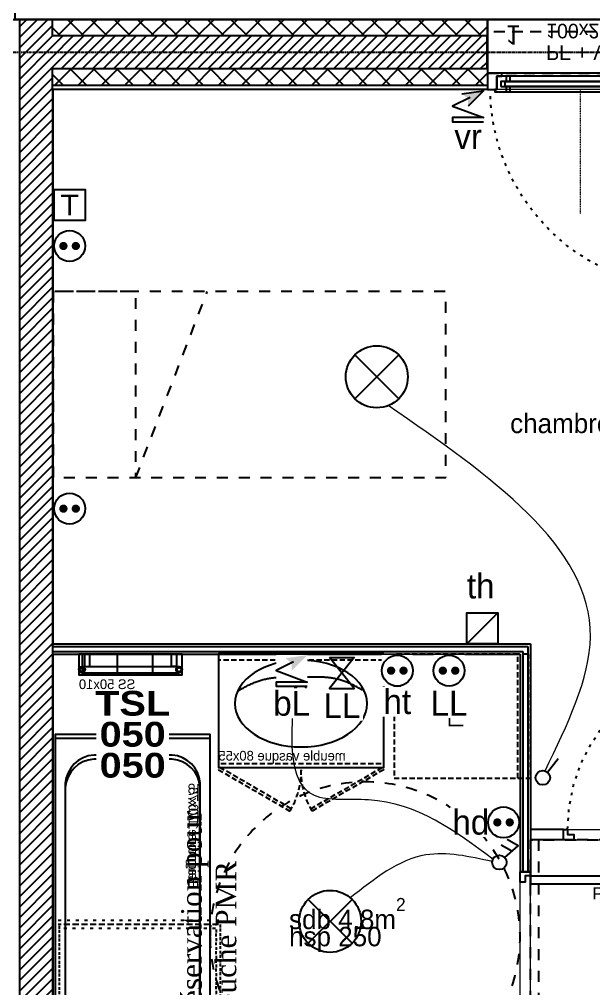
# Model space of a CAD drawing. Header units: centimetres. Extents: x 2648 to 12729, y 1890 to 6224.
# Drawn here: x 9812.5 to 10090.4, y 4448.4 to 4917.4 of the extents above; entities that cross this region are included whole.
import ezdxf

# ---------------------------------------------------------------- set-up
doc = ezdxf.new("R2010")
doc.units = ezdxf.units.CM
for name, pattern in [('ACAD_ISO03W100', [0.295276, 0.11811, -0.177165]), ('Style de ligne -1', [0.41664, 0.20828, -0.20836]), ('Style de ligne -11', [0.347222, 0.20828, -0.138942]), ('Style de ligne -13', [0.147638, 0.098425, -0.049213]), ('Style de ligne -14', [0.147638, 0.098425, -0.049213]), ('Style de ligne -17', [0.347222, 0.20828, -0.138942]), ('Style de ligne -18', [0.164042, 0.054681, -0.109361]), ('Style de ligne -19', [0.166667, 0.055556, -0.111111]), ('Style de ligne -5', [0.20828, 0.069425, -0.138855]), ('VW-01', [0.41656, 0.20828, -0.20828])]:
    doc.linetypes.add(name, pattern=pattern)
for name, color, linetype in [('B aménagement intérieur', 252, 'Continuous'), ('B BATI-équipement-sanitaires', 252, 'Continuous'), ('B faience', 252, 'Style de ligne -11'), ('B Faux plafonds', 9, 'Continuous'), ('B GÈnÈral_Hatch', 252, 'Continuous'), ('B Général', 252, 'Continuous'), ('C ANNOTATIONS-axes horizontaux', 252, 'Style de ligne -1'), ('C ANNOTATIONS-PMR', 252, 'Style de ligne -5'), ('C ANNOTATIONS-prestations', 252, 'Continuous'), ('C ANNOTATIONS-texte', 252, 'Continuous'), ('D SURFACES-shab', 252, 'Continuous'), ('F REMPLISSAGE-vert clair', 252, 'Continuous'), ('F REMPLISSAGE-vert foncé', 252, 'Continuous'), ('prlm-EAU-EF', 161, 'Continuous'), ('prlm-MOD-PB', 123, 'Continuous'), ('prlm-VMC', 93, 'Continuous')]:
    doc.layers.add(name, color=color, linetype=linetype)
for name, color, linetype, lineweight in [('prlm-CHAUFF', 4, 'Continuous', 25), ('prlm-CHAUFF-CONV', 1, 'Continuous', 25), ('prlm-ELEC-CFA', 1, 'Continuous', 25), ('prlm-ELEC-CFO', 10, 'Continuous', 25)]:
    doc.layers.add(name, color=color, linetype=linetype, lineweight=lineweight)
doc.layers.add('prlm-ZEROPLOT', color=254, linetype='Continuous', plot=False)
doc.layers.get('prlm-VMC').off()
doc.styles.add('Eurostile', font='Eurosti.TTF')
doc.styles.add('Eurostile (bold)', font='Eurostib.TTF')
doc.styles.add('Eurostile (italic)', font='Eurostib.TTF')
doc.styles.add('prlm-chauff-rad', font='ariblk.ttf', dxfattribs={"height": 12})
doc.styles.add('prlm-elec-cfa', font='comic.ttf', dxfattribs={"height": 12})
doc.styles.add('prlm-elec-cfo', font='comic.ttf', dxfattribs={"height": 12})
doc.styles.add('prlm-vmc', font='pala.ttf', dxfattribs={"height": 14})
doc.styles.get("Standard").update_dxf_attribs({"font": 'isocp.shx', "height": 15})
pattern_1 = [(45, (0, 0), (2.4253472, -2.6458333), [])]
pattern_2 = [(45, (0, 0), (-5.656854, 5.656854), []), (135, (0, 0), (5.656854, 5.656854), [])]

# ---------------------------------------------------------------- blocks, each defined once
blk = doc.blocks.new('B 80.Groupe-10-1')
at = {"layer": 'B Général', "linetype": 'Continuous', "flags": 128}
blk.add_lwpolyline([(11031.39, 4893.39), (10859.39, 4893.39), (10859.39, 4917.39), (9810.48, 4917.39), (9810.48, 5110.34), (11031.39, 5110.34)], close=True, dxfattribs=at)
blk = doc.blocks.new('B 80.Lave Linge')
at = {"layer": 'B Général', "linetype": 'Style de ligne -13', "ltscale": 25.4, "flags": 128}
blk.add_lwpolyline([(-29.47, 30), (-29.47, 36), (30.53, 36), (30.53, 30)], dxfattribs=at)
blk.add_lwpolyline([(-29.47, 30), (30.53, 30), (30.53, -30), (-29.47, -30)], close=True, dxfattribs=at)
at = {"layer": 'B Général', "insert": (0, 0), "char_height": 7.059, "attachment_point": 5, "line_spacing_factor": 0.894142, "style": 'Eurostile'}
blk.add_mtext('LL', dxfattribs=at)
blk = doc.blocks.new('B 80.PP 80')
at = {"layer": 'B Général', "flags": 128}
blk.add_lwpolyline([(-43, 2.5), (-43, 85.5), (-39, 85.5), (-39, 2.5)], close=True, dxfattribs=at)
at = {"layer": 'B Général', "linetype": 'Style de ligne -18', "ltscale": 25.4, "flags": 128}
blk.add_lwpolyline([(46, 2.5), (45.27, 13.33), (43.1, 23.98), (39.53, 34.26), (34.61, 44), (28.44, 53.03), (21.1, 61.19), (12.74, 68.35), (3.5, 74.38), (-6.47, 79.18), (-17, 82.67), (-27.91, 84.79), (-39, 85.5)], dxfattribs=at)
at = {"layer": 'B Général', "linetype": 'Continuous', "flags": 128}
for points in [[(-45, 2.5), (-43, 2.5), (-43, 0), (-40, 0), (-40, -2.5), (-45, -2.5)], [(48, 2.5), (46, 2.5), (46, 0), (43, 0), (43, -2.5), (48, -2.5), (48, -2.5), (48, -2.5), (48, 1.79), (48, 1.79)]]:
    blk.add_lwpolyline(points, close=True, dxfattribs=at)
at = {"layer": 'C ANNOTATIONS-prestations', "insert": (-37.5, 32.5), "char_height": 5.8825, "attachment_point": 1, "rotation": 90, "line_spacing_factor": 0.894142, "style": 'Eurostile'}
blk.add_mtext('PP 83 x 204', dxfattribs=at)
blk = doc.blocks.new('B 80.Rond 150_PMR')
at = {"layer": 'B Général', "linetype": 'VW-01', "ltscale": 25.4}
blk.add_circle((0, 0), 75, dxfattribs=at)
at = {"layer": 'B Général', "insert": (-61.5, 0), "char_height": 7.059, "attachment_point": 5, "rotation": 90, "line_spacing_factor": 0.894142, "style": 'Eurostile (italic)'}
blk.add_mtext('Ø 150 PMR', dxfattribs=at)
blk = doc.blocks.new('B 80.Groupe-4-1')
at = {"layer": 'B Général', "linetype": 'Continuous'}
for centre, major_axis, ratio in [((0, -24.07), (32, 0), 0.65625), ((0, -6.97), (1.5, 0), 1), ((0, -17.15), (2.5, 0), 1)]:
    blk.add_ellipse(centre, major_axis=major_axis, ratio=ratio, dxfattribs=at)
for points in [[(-30.82, -18.37), (-20.7, -11.37), (-9.74, -11.32), (-4.71, -11.3), (0, -11.3)], [(30.82, -18.37), (20.7, -11.37), (9.74, -11.32), (4.71, -11.3), (0, -11.3)]]:
    blk.add_open_spline(points, degree=2, knots=[0, 0, 0, 1, 1, 2, 2, 2], dxfattribs=at)
blk.add_open_spline([(-30.45, -17.59), (-30.5, -17.61), (-30.55, -17.64)], degree=2, dxfattribs=at)
blk = doc.blocks.new('B 80.meuble vasque 80x60')
at = {"layer": 'B BATI-équipement-sanitaires', "linetype": 'Style de ligne -13', "ltscale": 25.4, "flags": 128}
for points in [[(-40, -3.07), (40, -3.07), (40, -53.07), (-40, -53.07)], [(-40, -56.07), (-5.36, -76.07), (-4.71, -74.94), (-39.35, -54.94)], [(40, -56.07), (5.36, -76.07), (4.71, -74.94), (39.35, -54.94)]]:
    blk.add_lwpolyline(points, close=True, dxfattribs=at)
at = {"layer": 'B BATI-équipement-sanitaires', "linetype": 'Style de ligne -13', "ltscale": 25.4}
for centre, start, end in [((-40, -56.07), 330, 0), ((40, -56.07), 180, 210)]:
    blk.add_arc(centre, 40, start, end, dxfattribs=at)
at = {"layer": 'B Général', "flags": 128}
blk.add_lwpolyline([(-40, 0), (40, 0), (40, -55), (-40, -55)], close=True, dxfattribs=at)
at = {"layer": 'B Général'}
blk.add_blockref('B 80.Groupe-4-1', (0, 0), dxfattribs=at)
at = {"layer": 'C ANNOTATIONS-prestations', "insert": (40, -53.07), "char_height": 4.706, "width": 80, "attachment_point": 9, "line_spacing_factor": 0.894142, "style": 'Eurostile'}
blk.add_mtext('meuble vasque 80x55', dxfattribs=at)
blk = doc.blocks.new('B 80.Groupe-11-1')
at = {"layer": 'B Général', "linetype": 'Style de ligne -19', "ltscale": 25.4}
for p, q in [((-29.11, -35.61), (-29.11, -22.61)), ((-22.61, -29.11), (-35.61, -29.11))]:
    blk.add_line(p, q, dxfattribs=at)
at = {"layer": 'B Général', "linetype": 'Style de ligne -19', "ltscale": 25.4, "flags": 128}
for points in [[(-40, -40), (-40, 40), (40, 40), (40, -40)], [(-38, -38), (-38, 38), (38, 38), (38, -38)]]:
    blk.add_lwpolyline(points, close=True, dxfattribs=at)
at = {"layer": 'B Général', "linetype": 'Style de ligne -19', "ltscale": 25.4}
for radius in [4, 3]:
    blk.add_circle((-29.11, -29.11), radius, dxfattribs=at)
blk = doc.blocks.new('B 80.Douche pointillée')
at = {"layer": 'B Général'}
blk.add_blockref('B 80.Groupe-11-1', (0, 0), dxfattribs=at)
blk = doc.blocks.new('B 80.Baignoire 75_170')
at = {"layer": 'B faience', "lineweight": 18, "flags": 128}
blk.add_lwpolyline([(-85, 38.5), (-85, -37.5), (86, -37.5)], dxfattribs=at)
at = {"layer": 'B Général', "linetype": 'Continuous', "flags": 128}
blk.add_lwpolyline([(-84, -36.5), (-84, 38.5), (86, 38.5), (86, -36.5)], close=True, dxfattribs=at)
blk.add_lwpolyline([(-74, -17.85), (-74, 19.85, -0.379059), (-60.25, 33.6), (62.5, 33.6, -0.377778), (76, 20.1), (76, -17.85, -0.374545), (62.25, -31.6), (-60.5, -31.6, -0.392593), (-74, -18.1)], format="xyb", close=True, dxfattribs=at)
at = {"layer": 'B Général', "linetype": 'Continuous'}
blk.add_circle((-61.7, 1), 2.5, dxfattribs=at)
at = {"layer": 'B Général'}
blk.add_blockref('B 80.Douche pointillée', (-44, 3.5), dxfattribs=at)
at = {"layer": 'C ANNOTATIONS-prestations', "insert": (62.5, 26.61), "char_height": 4.706, "width": 80, "attachment_point": 9, "line_spacing_factor": 0.894142, "style": 'Eurostile'}
blk.add_mtext('Baignoire 170x75', dxfattribs=at)
blk = doc.blocks.new('B 80.Lit 90.190')
at = {"layer": 'B Général', "linetype": 'VW-01', "ltscale": 25.4}
blk.add_line((45, 54.99), (-45, 20.35), dxfattribs=at)
at = {"layer": 'B Général', "linetype": 'VW-01', "ltscale": 25.4, "flags": 128}
for points in [[(-45, 95), (45, 95), (45, -95), (-45, -95)], [(-45, 95), (45, 95), (45, 54.99), (-45, 54.99)]]:
    blk.add_lwpolyline(points, close=True, dxfattribs=at)
blk = doc.blocks.new('B 80.Sèche-serviette')
at = {"layer": 'B GÈnÈral_Hatch', "linetype": 'Continuous'}
h = blk.add_hatch(dxfattribs=at)
h.set_pattern_fill('H_BARDAGE V 150', color=256, style=0, pattern_type=2)
h.set_pattern_definition([(90, (0, 3.493), (17, 0), [])])
h.paths.add_polyline_path([(-25, 8.4925), (25, 8.4925), (25, -1.5075), (-25, -1.5075)])
at = {"layer": 'B Général', "linetype": 'Continuous', "flags": 128}
blk.add_lwpolyline([(-25, 8.4925), (25, 8.4925), (25, -1.5075), (-25, -1.5075)], close=True, dxfattribs=at)
at = {"layer": 'C ANNOTATIONS-prestations', "insert": (25, -8.4925), "char_height": 4.706, "width": 50, "attachment_point": 9, "line_spacing_factor": 0.894142, "style": 'Eurostile'}
blk.add_mtext('SS 50x10', dxfattribs=at)
blk = doc.blocks.new('B 80.T3 BS 107 (2D)')
at = {"layer": 'B Faux plafonds', "linetype": 'VW-01', "ltscale": 25.4, "flags": 128}
blk.add_lwpolyline([(-102.3, 328.51), (-102.31, 254.52), (-410.28, 254.51), (-410.28, 161.48), (-267.29, 161.48), (-267.29, 34.48), (-143.3, 34.48), (-143.3, 134.5), (-69.14, 134.5), (-69.24, 43.59), (-66.26, 43.59), (-66.26, 43.57), (78.3, 43.58), (78.3, 263.5), (63.3, 263.5), (63.3, 328.51)], close=True, dxfattribs=at)
at = {"layer": 'B Général', "linetype": 'Continuous'}
for p, q in [((-267.3, 61.48), (-267.3, 49.98)), ((-267.3, 34.48), (-267.3, 56.48)), ((-267.3, 49.98), (-272.3, 49.98)), ((-272.3, -55.35), (-272.3, 49.98)), ((-251.3, 34.48), (-267.3, 34.48)), ((-251.3, 34.48), (-267.3, 34.48)), ((-251.3, 34.48), (-251.3, 29.48)), ((-267.3, -60.35), (-267.3, 29.48)), ((-251.3, 29.48), (-267.3, 29.48)), ((-251.3, 29.48), (-267.3, 29.48)), ((-498.3, -55.35), (-272.3, -55.35)), ((-498.3, -60.35), (-267.3, -60.35))]:
    blk.add_line(p, q, dxfattribs=at)
at = {"layer": 'B Général', "linetype": 'VW-01', "ltscale": 25.4, "flags": 128}
blk.add_lwpolyline([(-263.3, 34.48), (-263.3, 254.48), (-143.3, 254.48), (-143.3, 34.48)], close=True, dxfattribs=at)
at = {"layer": 'D SURFACES-shab', "lineweight": 18, "flags": 128}
for points in [[(-143.3, 34.48), (-143.3, 134.5), (78.3, 134.5), (78.3, 263.5), (62.69, 263.5), (62.69, 328.49), (-102.31, 328.5), (-102.31, 254.52), (-267.3, 254.48), (-267.3, 34.48)], [(-498.3, 156.48), (-272.3, 156.48), (-272.3, -55.35), (-498.3, -55.35)], [(-498.3, -60.35), (-267.3, -60.35), (-267.3, 29.48), (-143.3, 29.48), (-143.3, -328.51), (-498.3, -328.51)]]:
    blk.add_lwpolyline(points, close=True, dxfattribs=at)
at = {"layer": 'F REMPLISSAGE-vert clair'}
for p, q in [((-271, -56.65), (-271, 49.98)), ((-268.6, -59.05), (-268.6, 49.98)), ((-498.3, -56.65), (-271, -56.65)), ((-498.3, -59.05), (-268.6, -59.05))]:
    blk.add_line(p, q, dxfattribs=at)
at = {"layer": 'F REMPLISSAGE-vert foncé', "linetype": 'Continuous'}
for p, q in [((-272.3, -55.35), (-272.3, 49.98)), ((-267.3, -60.35), (-267.3, 49.98)), ((-498.3, -55.35), (-272.3, -55.35)), ((-498.3, -60.35), (-267.3, -60.35))]:
    blk.add_line(p, q, dxfattribs=at)
at = {"layer": 'F REMPLISSAGE-vert foncé'}
for p, q in [((-271, -56.65), (-271, 49.98)), ((-268.6, -59.05), (-268.6, 49.98)), ((-498.3, -56.65), (-271, -56.65)), ((-498.3, -59.05), (-268.6, -59.05))]:
    blk.add_line(p, q, dxfattribs=at)
at = {"layer": 'B Général'}
for name, p, rotation in [('B 80.Baignoire 75_170', (-460.8, 71.48), 270), ('B 80.Baignoire 75_170', (-460.78, 69.51), 270), ('B 80.PP 80', (-203.3, 31.98), 180.0000000034304), ('B 80.meuble vasque 80x60', (-378.3, -55.49), 180), ('B 80.Lave Linge', (-303.3, -24.82), 270), ('B 80.Sèche-serviette', (-460.8, -46.86), 180), ('B 80.Lit 90.190', (-403.3, -185.79), 90)]:
    blk.add_blockref(name, p, dxfattribs=dict(at, rotation=rotation))
at = {"layer": 'B Général', "xscale": -1, "rotation": 270.0000000034306}
blk.add_blockref('B 80.PP 80', (-269.8, 94.98), dxfattribs=at)
at = {"layer": 'C ANNOTATIONS-PMR', "ltscale": 25.4, "rotation": 270}
blk.add_blockref('B 80.Rond 150_PMR', (-347.3, 81.48), dxfattribs=at)
blk = doc.blocks.new('B 80.PF 100.220 + VR')
at = {"layer": 'B Général', "linetype": 'Continuous'}
for p, q in [((-50, 7), (-50, 17)), ((50, 7), (50, 17))]:
    blk.add_line(p, q, dxfattribs=at)
at = {"layer": 'B Général', "linetype": 'Continuous', "lineweight": 35}
for p, q in [((-50, 7), (-50, -9)), ((50, 7), (50, -9))]:
    blk.add_line(p, q, dxfattribs=at)
at = {"layer": 'B Général'}
blk.add_line((45, 9), (-45, 9), dxfattribs=at)
at = {"layer": 'B Général', "linetype": 'Style de ligne -14', "ltscale": 25.4, "flags": 128}
blk.add_lwpolyline([(47.5, 113.27), (46.5, 113.27), (46.5, 112.27), (40, 112.27), (40, 18.5), (46.5, 18.5), (46.5, 17.5), (47.5, 17.5)], close=True, dxfattribs=at)
at = {"layer": 'B Général', "flags": 128}
for points in [[(-43, 10.5), (-43, 9), (-50, 9), (-50, 17), (-45.5, 17), (-45.5, 10.5)], [(-43.5, 15.5), (43.5, 15.5), (43.5, 13), (-43.5, 13)], [(-41, 18), (41, 18), (41, 15.5), (-41, 15.5)], [(43, 10.5), (43, 9), (50, 9), (50, 17), (45.5, 17), (45.5, 10.5)], [(-41, 13), (41, 13), (41, 10.5), (-41, 10.5)]]:
    blk.add_lwpolyline(points, close=True, dxfattribs=at)
at = {"layer": 'B Général', "linetype": 'Continuous', "flags": 128}
for points in [[(-39, 15.5), (-41.5, 15.5), (-41.5, 13), (-39, 13), (-39, 10.5), (-45.5, 10.5), (-45.5, 17), (-46.5, 17), (-46.5, 18), (-39, 18)], [(39, 15.5), (41.5, 15.5), (41.5, 13), (39, 13), (39, 10.5), (45.5, 10.5), (45.5, 17), (46.5, 17), (46.5, 18), (39, 18)]]:
    blk.add_lwpolyline(points, close=True, dxfattribs=at)
at = {"layer": 'B Général', "linetype": 'Style de ligne -17', "ltscale": 25.4, "flags": 128}
blk.add_lwpolyline([(-50, 9), (50, 9), (50, -11), (-50, -11)], close=True, dxfattribs=at)
at = {"layer": 'B Général', "flags": 128}
blk.add_lwpolyline([(-50, -9), (-50, -17), (50, -17), (50, -9)], dxfattribs=at)
at = {"layer": 'B Général'}
blk.add_circle((47, 17.5), 0.5, dxfattribs=at)
at = {"layer": 'B Général', "linetype": 'Style de ligne -18', "ltscale": 25.4}
blk.add_arc((48.78, 15.78), 97.5, 90.8973, 179.2823, dxfattribs=at)
at = {"layer": 'B Général', "insert": (-21.61, 2.65), "char_height": 7.059, "attachment_point": 1, "rotation": 360, "line_spacing_factor": 0.894142, "style": 'Eurostile'}
blk.add_mtext('PF + VR', dxfattribs=at)
at = {"layer": 'C ANNOTATIONS-prestations', "attachment_point": 1, "rotation": 360, "line_spacing_factor": 0.894142}
for s, insert, char_height, style in [('1', (-41.14, -4.77), 9.41, 'Eurostile (bold)'), ('100x220', (-21.61, -7.83), 7.059, 'Eurostile')]:
    blk.add_mtext(s, dxfattribs=dict(at, insert=insert, char_height=char_height, style=style))
blk = doc.blocks.new('xi.EA')
at = {"layer": 'prlm-ZEROPLOT', "color": 250, "linetype": 'ACAD_ISO03W100', "lineweight": 0, "ltscale": 0.2}
blk.add_lwpolyline([(0, 0), (0, 60)], dxfattribs=at)
blk = doc.blocks.new('xi.TSL-050-050')
at = {"layer": 'prlm-CHAUFF-CONV', "linetype": 'ByBlock', "lineweight": -2}
h = blk.add_hatch(color=0, dxfattribs=at)
edge = h.paths.add_edge_path()
edge.add_arc((-23.5, 7.5), 1.5, 0, 360)
edge = h.paths.add_edge_path(flags=17)
edge.add_arc((-23.5, 7.5), 1, 0, 360)
edge = h.paths.add_edge_path()
edge.add_arc((23.5, 7.5), 1.5, 0, 360)
edge = h.paths.add_edge_path(flags=17)
edge.add_arc((23.5, 7.5), 1, 0, 360)
at = {"layer": 'prlm-CHAUFF-CONV', "color": 0, "linetype": 'ByBlock', "lineweight": -2, "flags": 128}
for points in [[(23.5, 9), (-23.5, 9)], [(23.5, 6), (-23.5, 6)]]:
    blk.add_lwpolyline(points, dxfattribs=at)
at = {"layer": 'prlm-CHAUFF-CONV', "color": 0, "linetype": 'ByBlock', "lineweight": -2}
for points in [[(-19.73, 0), (-22.27, 0), (-22.27, 6), (-19.73, 6)], [(19.73, 0), (22.27, 0), (22.27, 6), (19.73, 6)]]:
    blk.add_lwpolyline(points, close=True, dxfattribs=at)
for centre, radius in [((-23.5, 7.5), 1.5), ((-23.5, 7.5), 1), ((23.5, 7.5), 1.5), ((23.5, 7.5), 1)]:
    blk.add_circle(centre, radius, dxfattribs=at)
at = {"layer": 'prlm-ZEROPLOT', "linetype": 'ByBlock', "lineweight": -2, "flags": 128}
blk.add_lwpolyline([(-21, 0), (21, 0)], dxfattribs=at)
blk = doc.blocks.new('xi.LLrob')
at = {"layer": 'prlm-EAU-EF', "color": 0}
blk.add_lwpolyline([(-6, 7.5), (6, 7.5), (-6, -7.5), (6, -7.5)], close=True, dxfattribs=at)
blk = doc.blocks.new('xi.LL')
at = {"color": 0, "lineweight": 5}
blk.add_wipeout([(-7.5, -7.5), (7.5, -7.5), (7.5, 7.5), (-7.5, 7.5)], dxfattribs=at).dxf.layer = 'prlm-ELEC-CFO'
at = {"layer": 'prlm-ELEC-CFO', "color": 0, "linetype": 'ByBlock', "lineweight": 5, "const_width": 2}
for points in [[(-4, 0, 1), (-2, 0, 1)], [(2, 0, 1), (4, 0, 1)]]:
    blk.add_lwpolyline(points, format="xyb", close=True, dxfattribs=at)
at = {"layer": 'prlm-ELEC-CFO', "color": 0, "linetype": 'ByBlock', "lineweight": -2}
blk.add_circle((0, 0), 7.5, dxfattribs=at)
blk = doc.blocks.new('xi.PCHT')
at = {"color": 0, "lineweight": 5}
blk.add_wipeout([(-7.5, -7.5), (7.5, -7.5), (7.5, 7.5), (-7.5, 7.5)], dxfattribs=at).dxf.layer = 'prlm-ELEC-CFO'
at = {"layer": 'prlm-ELEC-CFO', "color": 0, "linetype": 'ByBlock', "lineweight": 5, "const_width": 2}
for points in [[(-4, 0, 1), (-2, 0, 1)], [(2, 0, 1), (4, 0, 1)]]:
    blk.add_lwpolyline(points, format="xyb", close=True, dxfattribs=at)
at = {"layer": 'prlm-ELEC-CFO', "color": 0, "linetype": 'ByBlock', "lineweight": -2}
blk.add_circle((0, 0), 7.5, dxfattribs=at)
blk = doc.blocks.new('xi.PCHD')
at = {"color": 0, "lineweight": 5}
blk.add_wipeout([(-7.5, -7.5), (7.5, -7.5), (7.5, 7.5), (-7.5, 7.5)], dxfattribs=at).dxf.layer = 'prlm-ELEC-CFO'
at = {"layer": 'prlm-ELEC-CFO', "color": 0, "linetype": 'ByBlock', "lineweight": 5, "const_width": 2}
for points in [[(-4, 0, 1), (-2, 0, 1)], [(2, 0, 1), (4, 0, 1)]]:
    blk.add_lwpolyline(points, format="xyb", close=True, dxfattribs=at)
at = {"layer": 'prlm-ELEC-CFO', "color": 0, "linetype": 'ByBlock', "lineweight": -2}
blk.add_circle((0, 0), 7.5, dxfattribs=at)
blk = doc.blocks.new('xi.DA')
at = {"layer": 'prlm-ELEC-CFO', "color": 0}
for points in [[(0.61, -1.67), (7.04, 4.05), (1.81, 7.01)], [(4.05, 1.39), (-1.17, 4.34)]]:
    blk.add_lwpolyline(points, dxfattribs=at)
blk.add_circle((-2, -4), 3.5, dxfattribs=at)
blk = doc.blocks.new('xi.PTCE')
at = {"layer": 'prlm-ELEC-CFO', "color": 0}
for points in [[(-10.61, 10.61), (10.61, -10.61)], [(10.61, 10.61), (-10.61, -10.61)]]:
    blk.add_lwpolyline(points, dxfattribs=at)
at = {"layer": 'prlm-ELEC-CFO', "color": 0, "linetype": 'ByBlock'}
blk.add_circle((0, 0), 15, dxfattribs=at)
blk = doc.blocks.new('xi.BL')
at = {"color": 0, "lineweight": 5}
blk.add_wipeout([(-7.5, -7.5), (7.5, -7.5), (7.5, 7.5), (-7.5, 7.5)], dxfattribs=at).dxf.layer = 'prlm-ELEC-CFO'
at = {"layer": 'prlm-ELEC-CFO', "lineweight": 5}
blk.add_hatch(color=0, dxfattribs=at).paths.add_polyline_path([(-3, 6), (-0.1, 3.7), (0, 0), (7.5, 7.5)])
at = {"layer": 'prlm-ELEC-CFO', "color": 0}
blk.add_lwpolyline([(0.95, 4.23), (-7.5, 0), (7.5, -5.5), (-7.5, -5.5), (-7.5, -7.5), (7.5, -7.5)], dxfattribs=at)
blk = doc.blocks.new('xi.VR')
at = {"layer": 'prlm-ELEC-CFO', "lineweight": 5}
blk.add_hatch(color=0, dxfattribs=at).paths.add_polyline_path([(-3, 6), (-0.1, 3.7), (0, 0), (7.5, 7.5)])
at = {"layer": 'prlm-ELEC-CFO', "color": 0}
for points in [[(-3, 6), (7.5, 7.5), (0, 0)], [(0.95, 4.23), (-7.5, 0), (7.5, -5.5), (-7.5, -5.5), (-7.5, -7.5), (7.5, -7.5)]]:
    blk.add_lwpolyline(points, dxfattribs=at)
blk = doc.blocks.new('xi.TEL')
at = {"layer": 'prlm-ELEC-CFA', "color": 0, "linetype": 'ByBlock', "lineweight": -2, "flags": 128}
blk.add_lwpolyline([(-7.5, 7.5), (7.5, 7.5), (7.5, -7.5), (-7.5, -7.5)], close=True, dxfattribs=at)
at = {"layer": 'prlm-ELEC-CFA', "color": 0, "linetype": 'ByBlock', "insert": (0, 0), "char_height": 10, "width": 11.36, "attachment_point": 5}
blk.add_mtext('{\\fVerdana|b0|i0|c0|p34;T}', dxfattribs=at)
blk = doc.blocks.new('xi.PC')
at = {"color": 0, "lineweight": 5}
blk.add_wipeout([(-7.5, -7.5), (7.5, -7.5), (7.5, 7.5), (-7.5, 7.5)], dxfattribs=at).dxf.layer = 'prlm-ELEC-CFO'
at = {"layer": 'prlm-ELEC-CFO', "color": 0, "linetype": 'ByBlock', "lineweight": 5, "const_width": 2}
for points in [[(-4, 0, 1), (-2, 0, 1)], [(2, 0, 1), (4, 0, 1)]]:
    blk.add_lwpolyline(points, format="xyb", close=True, dxfattribs=at)
at = {"layer": 'prlm-ELEC-CFO', "color": 0, "linetype": 'ByBlock', "lineweight": -2}
blk.add_circle((0, 0), 7.5, dxfattribs=at)
blk = doc.blocks.new('xi.SA')
at = {"layer": 'prlm-ELEC-CFO', "color": 0}
blk.add_lwpolyline([(0.2, -1.28), (5.5, 5.28)], dxfattribs=at)
blk.add_circle((-2, -4), 3.5, dxfattribs=at)
blk = doc.blocks.new('xi.attdchpmr')
at = {"layer": 'prlm-MOD-PB', "insert": (0, 0), "char_height": 10, "width": 140.3781, "attachment_point": 1, "rotation": 360, "style": 'prlm-vmc'}
blk.add_mtext('Réservation pour douche PMR', dxfattribs=at)
blk = doc.blocks.new('xi.th-ch')
at = {"layer": 'prlm-CHAUFF', "color": 0, "linetype": 'ByBlock', "lineweight": -2, "flags": 128}
blk.add_lwpolyline([(-7.5, 7.5), (7.5, 7.5), (7.5, -7.5), (-7.5, -7.5)], close=True, dxfattribs=at)
at = {"layer": 'prlm-CHAUFF', "color": 0}
blk.add_lwpolyline([(-7.5, -7.5), (7.5, 7.5)], dxfattribs=at)

msp = doc.modelspace()

# ---------------------------------------------------------------- hatches: boundary and pattern name
at = {"layer": 'B GÈnÈral_Hatch', "linetype": 'Continuous'}
h = msp.add_hatch(dxfattribs=at)
h.set_pattern_fill('50_BETON', color=256, style=0, pattern_type=2)
h.set_pattern_definition(pattern_1)
h.paths.add_polyline_path([(9828.484, 4917.389), (9812.484, 4917.389), (9812.484, 4300.335), (9828.484, 4300.336)])
h = msp.add_hatch(dxfattribs=at)
h.set_pattern_fill('02_ISOLANT', color=256, style=0, pattern_type=2)
h.set_pattern_definition(pattern_2)
h.paths.add_polyline_path([(9828.484, 4917.389), (9828.484, 4909.389), (10039.037, 4909.389), (10039.037, 4917.389)])
h = msp.add_hatch(dxfattribs=at)
h.set_pattern_fill('50_BETON', color=256, style=0, pattern_type=2)
h.set_pattern_definition(pattern_1)
h.paths.add_polyline_path([(9828.484, 4909.389), (9828.484, 4893.389), (10039.037, 4893.389), (10039.037, 4909.389)])
h = msp.add_hatch(dxfattribs=at)
h.set_pattern_fill('02_ISOLANT', color=256, style=0, pattern_type=2)
h.set_pattern_definition(pattern_2)
h.paths.add_polyline_path([(9828.484, 4893.389), (9828.484, 4885.389), (10039.037, 4885.389), (10039.037, 4893.389)])

# ---------------------------------------------------------------- linework, layer by layer
at = {"layer": 'B Général', "linetype": 'Continuous', "lineweight": 18}
for p, q in [((9812.484, 4917.389), (9812.484, 4300.335)), ((10039.037, 4909.389), (9828.484, 4909.389)), ((10039.037, 4893.389), (9828.484, 4893.389)), ((9828.484, 4883.389), (9828.484, 4300.336))]:
    msp.add_line(p, q, dxfattribs=at)
at = {"layer": 'B Général', "linetype": 'Continuous'}
for p, q in [((9812.484, 4917.389), (9812.484, 4300.335)), ((9812.484, 4917.389), (9828.484, 4917.389)), ((10039.037, 4917.389), (9828.484, 4917.389)), ((10039.037, 4917.389), (9828.484, 4917.389)), ((9828.484, 4909.389), (9828.484, 4917.389)), ((10039.037, 4917.389), (10039.037, 4883.389)), ((10039.037, 4909.389), (9828.484, 4909.389)), ((10039.037, 4893.389), (9828.484, 4893.389)), ((9828.484, 4885.389), (9828.484, 4893.389)), ((10039.037, 4885.389), (9828.484, 4885.389)), ((10039.037, 4885.389), (9828.484, 4885.389)), ((9828.484, 4883.389), (9828.484, 4885.389)), ((9828.484, 4883.389), (9828.484, 4300.336)), ((10039.037, 4883.389), (9828.484, 4883.389)), ((10039.037, 4883.389), (9828.484, 4883.389))]:
    msp.add_line(p, q, dxfattribs=at)
at = {"layer": 'C ANNOTATIONS-axes horizontaux'}
msp.add_line((12370.813, 4901.389), (2960.813, 4901.389), dxfattribs=at)
msp.add_line((12370.813, 4901.389), (2960.813, 4901.389), dxfattribs=at)
at = {"layer": 'D SURFACES-shab', "linetype": 'Continuous', "flags": 128}
msp.add_lwpolyline([(11018.331, 4917.389), (9810.484, 4917.389), (9810.484, 5107.882), (11018.331, 5107.882)], close=True, dxfattribs=at)
at = {"layer": 'prlm-ELEC-CFO', "lineweight": 13}
msp.add_spline([(10041.314, 4509.823), (10009.163, 4513.048), (9972.641, 4492.285)], degree=3, dxfattribs=at)
at = {"layer": 'prlm-ZEROPLOT'}
for points in [[(8418.485, 4917.388), (11031.388, 4917.388), (11031.388, 5117.389), (8418.485, 5117.389)], [(8418.485, 4917.388), (10859.388, 4917.388), (10859.389, 3517.39), (9818.485, 3517.39), (9818.485, 2192.491), (8418.485, 2192.491)]]:
    msp.add_lwpolyline(points, close=True, dxfattribs=at)

# ---------------------------------------------------------------- block references
at = {"layer": 'B aménagement intérieur', "xscale": -1, "rotation": 180}
msp.add_blockref('B 80.T3 BS 107 (2D)', (10327.092, 4554.878), dxfattribs=at)
at = {"layer": 'B Général'}
msp.add_blockref('B 80.Groupe-10-1', (0, 0), dxfattribs=at)
at = {"layer": 'B Général', "xscale": -1, "rotation": 180.0000000033345}
msp.add_blockref('B 80.PF 100.220 + VR', (10089.037, 4900.389), dxfattribs=at)
at = {"layer": 'prlm-CHAUFF', "rotation": 179.9999999998589}
msp.add_blockref('xi.th-ch', (10036.609, 4622.728), dxfattribs=at)
at = {"layer": 'prlm-CHAUFF-CONV', "rotation": 180}
msp.add_blockref('xi.TSL-050-050', (9866.296, 4610.228), dxfattribs=at)
at = {"layer": 'prlm-EAU-EF'}
msp.add_blockref('xi.LLrob', (9968.582, 4601.029), dxfattribs=at)
at = {"layer": 'prlm-ELEC-CFA'}
msp.add_blockref('xi.TEL', (9836.796, 4827.583), dxfattribs=at)
at = {"layer": 'prlm-ELEC-CFO'}
for name, p in [('xi.PTCE', (9985.455, 4744.42)), ('xi.SA', (10067.796, 4554.417)), ('xi.PTCE', (9962.859, 4480.914))]:
    msp.add_blockref(name, p, dxfattribs=at)
at = {"layer": 'prlm-MOD-PB', "rotation": 90}
msp.add_blockref('xi.attdchpmr', (9890.766, 4430.882), dxfattribs=at)
at = {"layer": 'prlm-VMC', "rotation": 179.9998287554647}
msp.add_blockref('xi.EA', (10083.811, 4883.388), dxfattribs=at)

# ---------------------------------------------------------------- texts
at = {"layer": 'C ANNOTATIONS-texte', "char_height": 9.412, "attachment_point": 1, "line_spacing_factor": 0.894142, "style": 'Eurostile'}
for s, insert, width in [('chambre 2 10,6m{\\H0.6667x;\\S2^ ;}', (10050, 4732.234), 133.79623), ('sdb 4,8m{\\H0.6667x;\\S2^ ;}', (9943, 4492.234), 83.70428), ('hsp 250', (9943, 4478.264), 68.5)]:
    msp.add_mtext(s, dxfattribs=dict(at, insert=insert, width=width))

# ---------------------------------------------------------------- next in the draw order: block references
at = {"layer": 'prlm-ELEC-CFO'}
for p in [(9836.796, 4807.733), (9836.796, 4680.621)]:
    msp.add_blockref('xi.PC', p, dxfattribs=at)

# ---------------------------------------------------------------- next in the draw order: texts
at = {"layer": 'prlm-CHAUFF-CONV', "lineweight": 20, "insert": (9867.308, 4571.368), "char_height": 12, "width": 32.8236, "attachment_point": 5, "line_spacing_factor": 0.75, "style": 'prlm-chauff-rad', "bg_fill": 3, "box_fill_scale": 1.1, "bg_fill_color": 256, "bg_fill_transparency": 0}
msp.add_mtext('TSL\\P050\\P050', dxfattribs=at)
at = {"layer": 'prlm-EAU-EF', "lineweight": 20, "insert": (9968.582, 4585.283), "char_height": 12, "attachment_point": 5, "line_spacing_factor": 0.8, "style": 'prlm-elec-cfo', "bg_fill": 3, "box_fill_scale": 1.1, "bg_fill_color": 256, "bg_fill_transparency": 0}
msp.add_mtext('LL', dxfattribs=at)
at = {"layer": 'prlm-ELEC-CFO', "lineweight": 20, "char_height": 12, "attachment_point": 5, "line_spacing_factor": 0.8, "style": 'prlm-elec-cfo', "bg_fill": 3, "box_fill_scale": 1.1, "bg_fill_color": 256, "bg_fill_transparency": 0}
for s, insert in [('vr', (10029.673, 4860.671)), ('ht', (9995.391, 4587.151)), ('LL', (10020.421, 4586.481)), ('hd', (10030.964, 4528.804))]:
    msp.add_mtext(s, dxfattribs=dict(at, insert=insert))

# ---------------------------------------------------------------- next in the draw order: block references
at = {"layer": 'prlm-ELEC-CFO'}
for name, p in [('xi.VR', (10029.673, 4875.388)), ('xi.PCHT', (9995.391, 4602.228)), ('xi.LL', (10020.421, 4602.228)), ('xi.PCHD', (10046.796, 4528.804))]:
    msp.add_blockref(name, p, dxfattribs=at)

# ---------------------------------------------------------------- next in the draw order: linework, layer by layer
at = {"layer": 'prlm-ELEC-CFO', "lineweight": 13}
for points in [[(10066.916, 4553.734), (10088.82, 4618.631), (9991.035, 4730.497)], [(10041.638, 4510.981), (9981.476, 4539.698), (9955.311, 4541.824), (9945.833, 4594.728)]]:
    msp.add_spline(points, degree=3, dxfattribs=at)

# ---------------------------------------------------------------- next in the draw order: block references
at = {"layer": 'prlm-ELEC-CFO'}
msp.add_blockref('xi.DA', (10046.796, 4513.473), dxfattribs=at)

# ---------------------------------------------------------------- next in the draw order: texts
at = {"layer": 'prlm-CHAUFF', "lineweight": 20, "insert": (10035.763, 4643.088), "char_height": 12, "attachment_point": 5, "line_spacing_factor": 0.8, "style": 'prlm-elec-cfa', "bg_fill": 3, "box_fill_scale": 1.1, "bg_fill_color": 256, "bg_fill_transparency": 0}
msp.add_mtext('th', dxfattribs=at)
at = {"layer": 'prlm-ELEC-CFO', "lineweight": 20, "insert": (9944.265, 4586.345), "char_height": 12, "attachment_point": 5, "line_spacing_factor": 0.8, "style": 'prlm-elec-cfo', "bg_fill": 3, "box_fill_scale": 1.1, "bg_fill_color": 256, "bg_fill_transparency": 0}
msp.add_mtext('bL', dxfattribs=at)

# ---------------------------------------------------------------- next in the draw order: block references
at = {"layer": 'prlm-ELEC-CFO'}
msp.add_blockref('xi.BL', (9944.265, 4602.228), dxfattribs=at)

doc.saveas('drawing.dxf')
